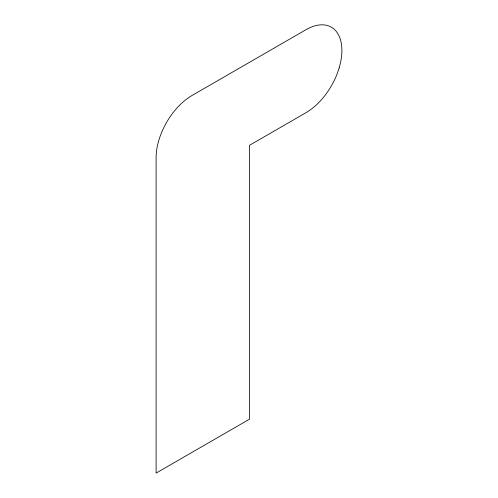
<?xml version="1.0" encoding="UTF-8"?>
<svg xmlns="http://www.w3.org/2000/svg" width="498" height="498" viewBox="0 0 498 498"><rect width="100%" height="100%" fill="white"/><g stroke="black" fill="none" stroke-linecap="round" stroke-linejoin="round"><path stroke-width="0.75" d="M339.163 67.921L337.084 73.99A50.821 29.345 -60 0 1 305.959 112.71L249.542 145.279L249.542 419.154L156.104 473.1L156.104 157.729A50.821 29.345 -60 0 1 192.041 95.485L305.959 29.712A50.821 29.345 -60 0 1 337.084 32.495L339.163 36.161A50.821 29.345 -60 0 1 339.163 67.921"/></g></svg>
